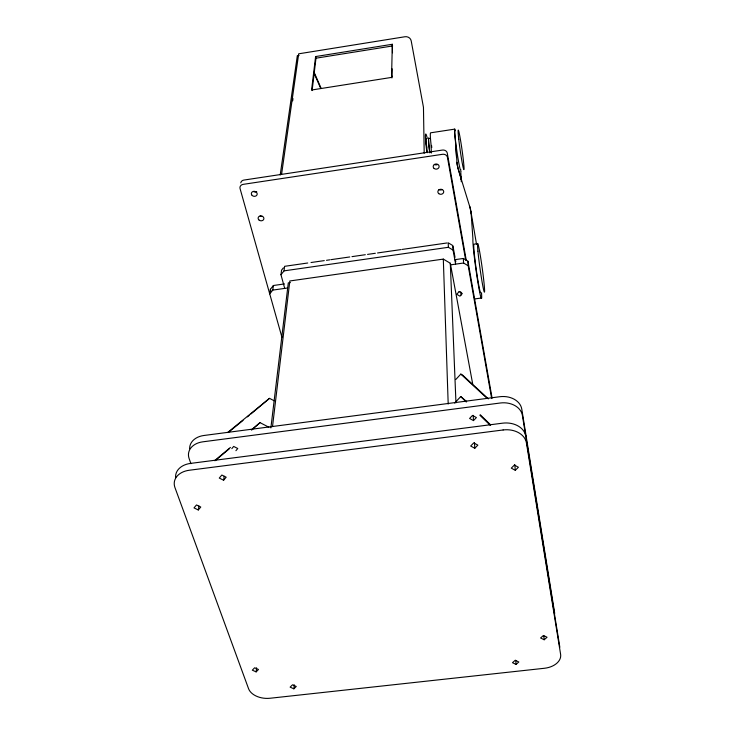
<?xml version="1.0" encoding="UTF-8"?>
<svg xmlns="http://www.w3.org/2000/svg" width="735" height="735" viewBox="0 0 735 735"><rect width="100%" height="100%" fill="white"/><g stroke="black" fill="none" stroke-linecap="round" stroke-linejoin="round"><path stroke-width="1.1" d="M392.315 44.275L391.553 77.414L311.585 90.01L315.6 56.558L392.315 44.275L392.481 52.801M391.911 77.965L392.123 68.814M426.162 139.659L426.502 138.557M293.871 688.824L296.251 686.472L292.512 684.79L290.132 687.142L293.871 688.824L294.202 684.763M256.129 671.882L258.481 669.484L254.659 667.766L252.316 670.173L256.129 671.882L256.579 667.83M270.875 427.917L288.304 282.883L290.27 282.608M312.118 90.57L315.976 58.194L315.6 56.558M272.51 426.603L289.829 280.972L443.315 259.097L450.298 263.259L472.697 383.992M284.675 288.304L280.972 274.734L284.032 270.866L284.601 266.318L307.717 263.001M280.972 274.734L281.56 270.177L283.379 267.862M273.383 285.511L270.388 289.296L269.754 293.89L272.758 290.095L273.383 285.511L284.537 283.921M281.615 174.039L298.686 53.811L404.93 36.75A5.421 5.016 -0.2 0 1 411.196 40.848L423.461 107.31L424.196 153.229M292.659 100.86L292.98 98.582M280.21 174.976L297.317 55.713L299.071 55.437M223.596 480.231L226.178 477.199L221.851 475.04L219.269 478.072L223.596 480.231L224.203 476.308M198.285 509.971L200.774 507.04L196.493 504.954L194.003 507.894L198.285 509.971L198.964 506.02M274.192 400.805L269.515 398.342L250.883 413.998M231.828 448.626L233.666 446.43L237.763 448.506L235.907 450.702M268.872 427.219L260.015 422.634L251.839 429.911M455.746 379.545L460.817 374.097L462.618 375.107L488.398 398.875M454.653 403.037L460.744 396.578L466.642 401.531M473.478 420.604L476.399 417.572L472.504 415.422L469.591 418.454L473.478 420.604L473.193 415.348M474.782 448.267L477.86 445.125L473.744 442.883L470.676 446.035L474.782 448.267L474.47 442.589M515.299 470.317L518.405 467.249L514.399 465.053L511.284 468.14L515.299 470.317L514.794 464.603M516.053 664.422L518.827 661.996L515.253 660.25L512.488 662.694L516.053 664.422L515.74 660.361M544.185 639.762L547.042 637.254L543.45 635.463L540.592 637.98L544.185 639.762L543.781 635.72M215.144 460.68L229.191 448.901M214.638 460.652L230.432 447.422M251.324 429.911L260.015 422.634M228.144 432.566L243.019 420.42M247.383 416.855L249.128 415.431M227.593 432.548L269.515 398.342M315.976 58.194L392.637 45.938M454.671 129.139L430.563 132.824A21.407 1.424 81.7 0 0 430.976 143.83L431.39 153.018M311.024 262.524L324.282 260.613M326.496 260.3L329.804 259.822M330.915 259.666L349.759 256.956M351.982 256.634L365.323 254.714M367.555 254.402L375.346 253.281M377.569 252.959L401.025 249.588M402.146 249.422L447.082 242.963M284.032 270.866L448.387 247.3L453.063 250.102L455.617 264.04M477.686 243.671L473.91 244.204A24.466 1.176 82.1 0 0 476.207 269.194A24.466 1.176 82.1 0 0 480.699 292.64M454.588 259.721L463.335 258.472L467.938 261.228L492.073 398.048M272.758 290.095L287.33 288.028M450.399 264.885L463.583 263.011L468.204 265.776L491.66 398.535M474.801 298.925L481.627 297.978M460.817 374.097L487.323 398.563M480.267 414.779L490.603 424.83M460.744 396.578L466.33 402.017M479.9 415.229L490.199 425.271M314.35 72.811L321.149 88.365M320.607 88.163L314.258 73.647A3.684 3.326 11.4 0 0 313.579 72.636M190.925 463.702L189.106 458.521A19.312 14.259 8.2 0 1 202.805 441.827L500.296 403A19.689 15.012 -4 0 1 522.392 415.413L559.84 647.241M460.496 176.703L457.152 164.815L455.36 140.137A21.444 1.066 81.8 0 1 455.369 130.72M476.528 244.286L470.464 208.96L457.942 168.388L456.885 162.242M469.729 206.287L471.135 213.095L472.917 238.948A30.291 1.461 82.1 0 0 477.557 280.219A30.291 1.461 82.1 0 0 481.517 292.861M281.964 337.328L240.051 188.555A4.226 3.592 12.3 0 1 243.138 184.366L442.571 154.295A4.263 3.73 -3.3 0 1 447.45 157.345L465.668 260.025M270.388 289.296L270.985 291.418M453.063 246.675L455.02 257.36M455.406 259.501L455.801 261.642M460.67 291.703L461.277 294.992M466.22 260.052L447.275 153.11A4.245 3.721 -3.3 0 0 442.415 150.069L243.928 180.066A4.208 3.583 12.4 0 0 240.777 182.831M554.723 613.431L521.776 409.11A19.579 14.976 -4 0 0 499.791 396.725L203.926 435.487A19.202 14.231 8.2 0 0 189.639 448.773M470.97 211.708L471.135 213.141M426.75 148.112L426.226 142.342M460.964 170.869A21.444 1.066 81.8 0 1 460.771 171.558L461.286 181.72M460.9 176.299L461.111 179.515M455.875 147.147L456.508 157.336M467.938 261.228L468.204 265.776M463.335 258.472L463.583 263.011M453.063 250.102L452.87 245.6L448.212 242.807L448.387 247.3M450.298 263.259L455.957 402.817M443.315 259.097L448.194 404.029M442.167 189.584A2.922 2.517 -2.7 0 1 438.924 189.511M262.358 216.384A2.894 2.435 10.3 0 1 260.181 215.971M437.582 164.484A2.958 2.582 -2.6 0 1 434.302 164.41M256.708 191.624A2.931 2.49 11.5 0 1 253.465 191.55M391.764 77.221A3.767 3.427 1.2 0 1 391.994 76.054M431.776 147.57A16.482 1.093 81.7 0 1 431.537 145.374M460.753 169.519A19.983 0.992 81.8 0 1 457.023 152.136A19.983 0.992 81.8 0 1 455.011 130.6M429.8 152.742A16.482 1.121 81.7 0 1 428.955 138.171M426.796 151.291A20.975 1.47 81.7 0 1 427.311 138.437M427.329 152.715A16.363 1.139 81.7 0 1 426.328 138.584M429.8 152.659A16.372 1.121 81.7 0 1 429.093 138.492M175.61 477.787A20.258 14.755 8.3 0 1 190.521 463.408L502.565 423.176A20.663 15.573 -3.9 0 1 525.745 436.075M459.109 291.648L456.747 294.303L459.945 296.177L462.306 293.522L459.109 291.648M503.108 429.966L189.262 470.253A20.369 14.773 8.2 0 0 174.948 487.562L248.577 688.732A17.943 11.641 4.2 0 0 270.048 698.25L544.433 668.271A18.366 12.146 -3.5 0 0 560.612 654.343L526.425 442.883A20.782 15.6 -3.9 0 0 503.108 429.966M251.682 194.885A2.949 2.499 11.4 0 0 256.763 195.28A2.949 2.499 11.4 0 0 254.347 191.321A2.949 2.499 11.4 0 0 251.682 194.885M434.109 168.462A2.977 2.591 -2.6 0 0 439.052 167.139A2.977 2.591 -2.6 0 0 435.313 164.089A2.977 2.591 -2.6 0 0 434.109 168.462M259.17 220.16A2.912 2.444 10.3 0 0 263.865 218.901A2.912 2.444 10.3 0 0 259.979 216.007A2.912 2.444 10.3 0 0 259.17 220.16M438.758 193.636A2.94 2.527 -2.7 0 0 443.646 192.34A2.94 2.527 -2.7 0 0 439.962 189.364A2.94 2.527 -2.7 0 0 438.758 193.636M477.934 251.177A24.466 1.112 82.1 0 0 484.062 291.455A24.466 1.112 82.1 0 0 481.195 261.072A24.466 1.112 82.1 0 0 477.934 251.177M458.769 139.301A19.983 0.946 81.9 0 0 463.858 169.61A19.983 0.946 81.9 0 0 460.606 140.605A19.983 0.946 81.9 0 0 458.769 139.301"/></g></svg>
